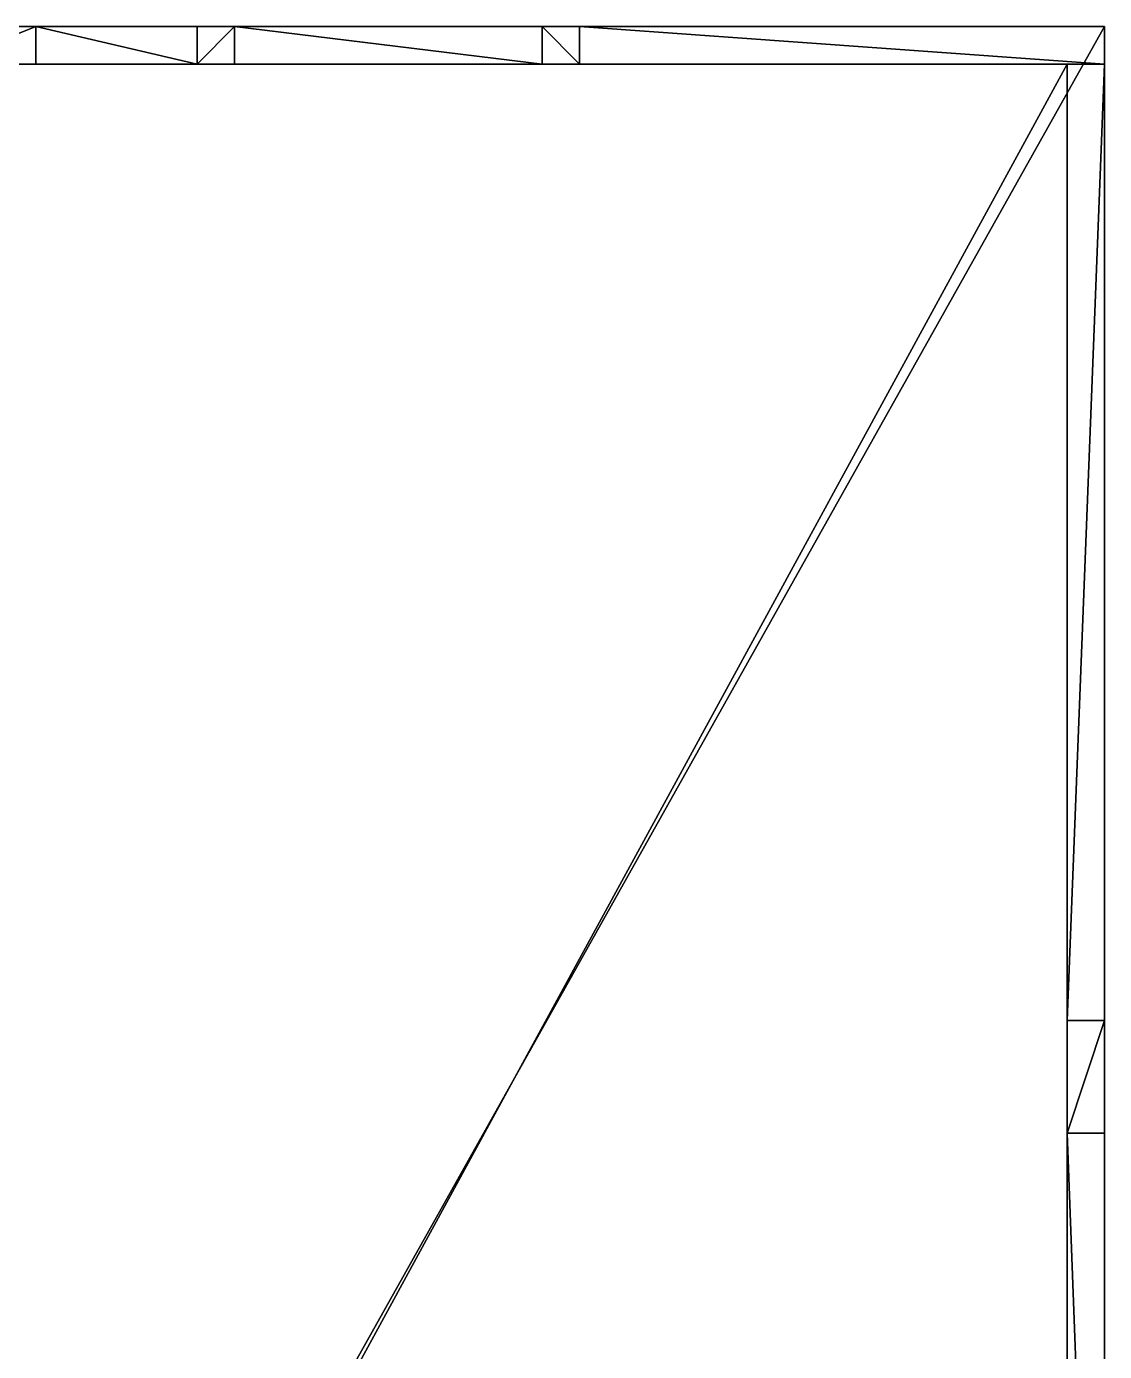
# Model space of a CAD drawing. Extents: x -32 to 32, y 0 to 66.2.
# Drawn here: x 3.25 to 32, y 27.93 to 63.25 of the extents above; entities that cross this region are included whole.
import ezdxf

# ---------------------------------------------------------------- set-up
doc = ezdxf.new("R2010")
doc.units = 0
doc.header["$MEASUREMENT"] = 0
doc.layers.add('STL2DXF', color=7, linetype='Continuous')

msp = doc.modelspace()

# ---------------------------------------------------------------- linework, layer by layer
at = {"layer": 'STL2DXF'}
for points in [[(0, 6.25, -6.299), (32, 63.25, -6.299), (32, 6.25, -6.299)], [(32, 63.25, -6.299), (0, 6.25, -6.299), (0, 63.25, -6.299)], [(3.5, 63.25, 4.201), (32, 63.25, -6.299), (0, 63.25, 0.701)], [(0, 63.25, 0.701), (32, 63.25, -6.299), (0, 63.25, -6.299)], [(1, 62.25, 1.701), (3.5, 63.25, 4.201), (0, 63.25, 0.701)], [(3.5, 63.25, 4.201), (1, 62.25, 1.701), (3.5, 62.25, 4.201)], [(3.5, 63.25, 7.201), (7.8, 62.25, 7.201), (7.8, 63.25, 7.201)], [(7.8, 62.25, 7.201), (3.5, 63.25, 7.201), (3.5, 62.25, 7.201)], [(3.5, 63.25, 7.201), (3.5, 62.25, 4.201), (3.5, 62.25, 7.201)], [(3.5, 62.25, 4.201), (3.5, 63.25, 7.201), (3.5, 63.25, 4.201)], [(8.8, 63.25, 6.201), (32, 63.25, -6.299), (3.5, 63.25, 4.201)], [(7.8, 63.25, 7.201), (3.5, 63.25, 4.201), (3.5, 63.25, 7.201)], [(3.5, 63.25, 4.201), (7.8, 63.25, 7.201), (8.8, 63.25, 6.201)], [(8.8, 63.25, 6.201), (7.8, 62.25, 7.201), (8.8, 62.25, 6.201)], [(7.8, 62.25, 7.201), (8.8, 63.25, 6.201), (7.8, 63.25, 7.201)], [(8.8, 63.25, 6.201), (17, 62.25, 6.201), (17, 63.25, 6.201)], [(17, 62.25, 6.201), (8.8, 63.25, 6.201), (8.8, 62.25, 6.201)], [(17, 63.25, 6.201), (32, 63.25, -6.299), (8.8, 63.25, 6.201)], [(17, 63.25, 6.201), (18, 62.25, 7.201), (18, 63.25, 7.201)], [(18, 62.25, 7.201), (17, 63.25, 6.201), (17, 62.25, 6.201)], [(18, 63.25, 7.201), (32, 63.25, -6.299), (17, 63.25, 6.201)], [(18, 63.25, 7.201), (32, 62.25, 7.201), (32, 63.25, 7.201)], [(32, 62.25, 7.201), (18, 63.25, 7.201), (18, 62.25, 7.201)], [(32, 63.25, -6.299), (18, 63.25, 7.201), (32, 63.25, 7.201)], [(32, 63.25, -6.299), (32, 6.25, -2.799), (32, 6.25, -6.299)], [(32, 6.25, -2.799), (32, 63.25, -6.299), (32, 11.25, -2.799)], [(32, 11.25, -2.799), (32, 63.25, -6.299), (32, 12.25, -1.799)], [(32, 12.25, -1.799), (32, 63.25, -6.299), (32, 12.25, 5.201)], [(32, 12.25, 5.201), (32, 63.25, -6.299), (32, 36.75, 4.201)], [(32, 36.75, 4.201), (32, 63.25, -6.299), (32, 62.25, 4.201)], [(32, 62.25, 4.201), (32, 63.25, -6.299), (32, 62.25, 7.201)], [(32, 62.25, 7.201), (32, 63.25, -6.299), (32, 63.25, 7.201)], [(31, 62.25, -4.799), (1, 7.25, -4.799), (31, 7.25, -4.799)], [(1, 7.25, -4.799), (31, 62.25, -4.799), (1, 62.25, -4.799)], [(1, 62.25, 1.701), (31, 62.25, 4.201), (3.5, 62.25, 4.201)], [(31, 62.25, 4.201), (1, 62.25, 1.701), (31, 62.25, -4.799)], [(31, 62.25, -4.799), (1, 62.25, 1.701), (1, 62.25, -4.799)], [(3.5, 62.25, 7.201), (8.8, 62.25, 6.201), (7.8, 62.25, 7.201)], [(8.8, 62.25, 6.201), (3.5, 62.25, 7.201), (3.5, 62.25, 4.201)], [(8.8, 62.25, 6.201), (3.5, 62.25, 4.201), (17, 62.25, 6.201)], [(32, 62.25, 4.201), (17, 62.25, 6.201), (3.5, 62.25, 4.201)], [(32, 62.25, 4.201), (3.5, 62.25, 4.201), (31, 62.25, 4.201)], [(17, 62.25, 6.201), (32, 62.25, 7.201), (18, 62.25, 7.201)], [(32, 62.25, 7.201), (17, 62.25, 6.201), (32, 62.25, 4.201)], [(32, 62.25, 4.201), (31, 36.75, 4.201), (32, 36.75, 4.201)], [(31, 36.75, 4.201), (32, 62.25, 4.201), (31, 62.25, 4.201)], [(31, 7.25, -2.799), (31, 62.25, -4.799), (31, 7.25, -4.799)], [(31, 62.25, -4.799), (31, 7.25, -2.799), (31, 11.25, -2.799)], [(31, 62.25, -4.799), (31, 11.25, -2.799), (31, 12.25, -1.799)], [(31, 62.25, -4.799), (31, 12.25, -1.799), (31, 12.25, 5.201)], [(31, 62.25, -4.799), (31, 12.25, 5.201), (31, 36.75, 4.201)], [(31, 62.25, -4.799), (31, 36.75, 4.201), (31, 62.25, 4.201)], [(32, 36.75, 4.201), (31, 33.75, 7.201), (32, 33.75, 7.201)], [(31, 33.75, 7.201), (32, 36.75, 4.201), (31, 36.75, 4.201)], [(31, 36.75, 4.201), (31, 12.25, 5.201), (31, 33.75, 7.201)], [(32, 12.25, 5.201), (32, 36.75, 4.201), (32, 33.75, 7.201)], [(31, 33.75, 7.201), (32, 7.25, 7.201), (32, 33.75, 7.201)], [(32, 7.25, 7.201), (31, 33.75, 7.201), (31, 6.25, 7.201)], [(31, 6.25, 7.201), (31, 33.75, 7.201), (31, 8.25, 7.201)], [(31, 33.75, 7.201), (31, 8.25, 6.201), (31, 8.25, 7.201)], [(31, 8.25, 6.201), (31, 33.75, 7.201), (31, 11.25, 6.201)], [(31, 11.25, 6.201), (31, 33.75, 7.201), (31, 12.25, 5.201)], [(32, 7.25, 6.201), (32, 33.75, 7.201), (32, 7.25, 7.201)], [(32, 33.75, 7.201), (32, 7.25, 6.201), (32, 8.25, 6.201)], [(32, 33.75, 7.201), (32, 8.25, 6.201), (32, 11.25, 6.201)], [(32, 33.75, 7.201), (32, 11.25, 6.201), (32, 12.25, 5.201)]]:
    msp.add_3dface(points, dxfattribs=at)

doc.saveas('drawing.dxf')
